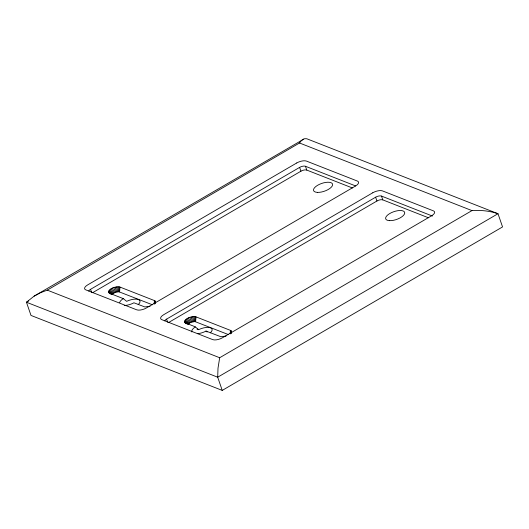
<?xml version="1.0" encoding="UTF-8"?>
<svg xmlns="http://www.w3.org/2000/svg" width="529" height="529" viewBox="0 0 529 529"><rect width="100%" height="100%" fill="white"/><g stroke="black" fill="none" stroke-linecap="round" stroke-linejoin="round"><path stroke-width="0.79" d="M152.412 304.783L118.899 291.743L119.038 286.83C115.229 286.731 109.278 288.021 108.438 292.286L109.443 293.192L123.323 298.634L126.629 301.332A10.018 4.12 -19 0 1 137.943 299.401A10.018 4.12 -19 0 1 138.214 304.578M228.435 334.593L194.923 321.546L195.069 316.633C191.253 316.54 185.302 317.823 184.462 322.095L185.917 323.583M119.58 291.915L119.957 287.062L119.038 286.83M195.611 321.725L195.988 316.864L195.069 316.633M154.104 303.785L154.442 300.584L119.957 287.062M230.135 333.587L230.472 330.387L195.988 316.864M154.653 304.102L155.096 300.968L154.442 300.584M230.677 333.911L231.127 330.77L230.472 330.387M155.057 303.752L155.453 301.484L155.096 300.968M231.219 332.801L231.484 331.293L231.127 330.77M231.259 333.356L231.484 331.293M28.592 300.981L26.45 302.231L217.697 377.203L498.007 213.723C489.656 210.892 480.735 209.98 471.961 210.595L219.68 357.73L218.008 368.21L217.697 377.203L222.24 390.402L502.55 226.928L498.007 213.723L306.76 138.75L304.539 138.697L34.134 296.128L26.45 302.231L30.993 315.429L222.24 390.402M231.523 331.914L230.677 333.369M34.134 296.128L40.349 292.788L47.246 290.13L299.526 142.995L301.404 140.542L303.454 139.061M118.899 291.743L115.415 292.226L112.003 294.488L108.67 290.957M154.647 303.56L155.453 301.484M194.923 321.546L190.533 322.392L188.033 324.29L184.694 320.759M88.76 291.036A4.417 1.818 -19 0 1 90.545 289.323L299.612 167.395A4.417 1.818 -19 0 1 305.464 166.271L355.574 185.917M92.568 292.716L300.922 171.204A4.417 1.818 -19 0 1 306.774 170.08L352.4 187.967M164.784 320.845A4.417 1.818 -19 0 1 166.575 319.126L375.636 197.198A4.417 1.818 -19 0 1 381.495 196.08L432.438 216.05M168.599 322.518L376.946 201.007A4.417 1.818 -19 0 1 382.804 199.883L428.43 217.769M123.323 298.634L123.184 298.706A10.018 4.12 -19 0 0 119.673 302.588M210.324 332.847A10.018 4.12 -19 0 0 210.053 327.669A10.018 4.12 -19 0 0 198.739 329.6L195.294 326.975A10.018 4.12 -19 0 0 191.842 331.967M226.114 336.027L220.877 336.748L206.012 331.048L205.153 331.524A10.018 4.12 -19 0 1 197.839 333.654M150.084 306.225L144.847 306.946L133.903 302.78L133.05 303.256A10.018 4.12 -19 0 1 124.229 305.471M299.526 142.995L471.961 210.595M195.432 326.902L184.819 322.611M197.019 329.111L198.547 329.706M47.246 290.13L219.68 357.73M206.012 331.048L207.117 332.04M184.462 322.095L186.168 323.636M108.438 292.286L110.144 293.833M184.423 321.467L187.279 324.211M108.392 291.664L111.249 294.408M185.269 320.019L188.417 323.794M109.245 290.209L112.386 293.992M186.122 319.265L188.979 323.298M110.092 289.462L112.948 293.489M187.2 318.551L189.699 322.822M111.176 288.741L113.669 293.013M188.463 317.903L190.533 322.392M112.432 288.1L114.502 292.583M189.832 317.354L191.445 322.029M113.801 287.551L115.415 292.226M381.495 196.08L382.804 199.883M375.636 197.198L376.946 201.007M305.464 166.271L306.774 170.08M299.612 167.395L300.922 171.204M166.575 319.126L167.62 322.174M90.545 289.323L91.596 292.372M191.247 316.937L192.384 321.751M115.223 287.135L116.36 291.948M192.642 316.673L193.31 321.572M116.611 286.87L117.279 291.77M193.931 316.567L194.169 321.506M117.907 286.764L118.146 291.704M296.729 162.972L87.669 284.9A7.366 3.029 -19 0 0 85.744 289.846L136.694 309.815A7.366 3.029 -19 0 0 146.454 307.944L355.514 186.016A7.366 3.029 -19 0 0 357.439 181.077L306.489 161.1A7.366 3.029 -19 0 0 296.729 162.972M372.76 192.774L163.692 314.709A7.366 3.029 -19 0 0 161.775 319.648L212.718 339.618A7.366 3.029 -19 0 0 222.478 337.753L431.545 215.825A7.366 3.029 -19 0 0 433.463 210.879L382.52 190.909A7.366 3.029 -19 0 0 372.76 192.774M317.42 192.384A10.018 4.12 -19 0 0 332.576 185.117A10.018 4.12 -19 0 0 319.199 184.449A10.018 4.12 -19 0 0 317.42 192.384M389.529 220.653A10.018 4.12 -19 0 0 404.678 213.385A10.018 4.12 -19 0 0 391.308 212.718A10.018 4.12 -19 0 0 389.529 220.653"/></g></svg>
